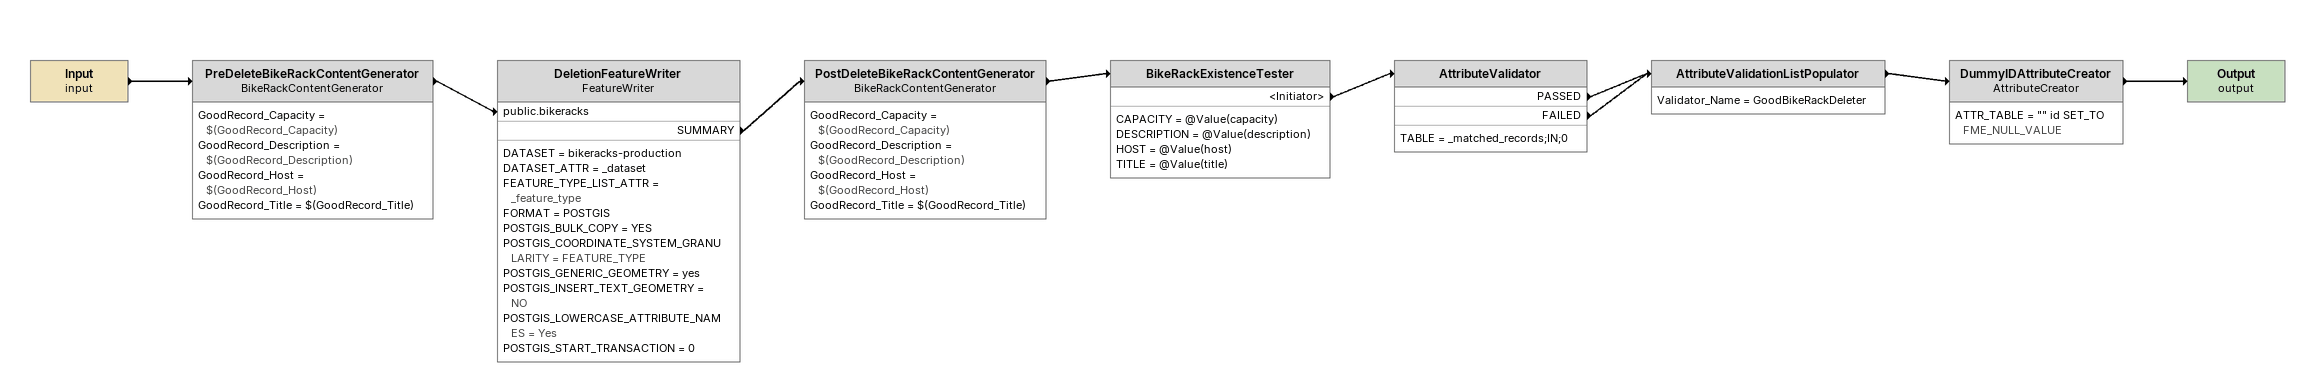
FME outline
Input (input)
    -> PreDeleteBikeRackContentGenerator
PreDeleteBikeRackContentGenerator: BikeRackContentGenerator
    GoodRecord_Capacity = $(GoodRecord_Capacity)
    GoodRecord_Description = $(GoodRecord_Description)
    GoodRecord_Host = $(GoodRecord_Host)
    GoodRecord_Title = $(GoodRecord_Title)
    -> DeletionFeatureWriter [public.bikeracks]
DeletionFeatureWriter: FeatureWriter
    DATASET = bikeracks-production
    DATASET_ATTR = _dataset
    FEATURE_TYPE_LIST_ATTR = _feature_type
    FORMAT = POSTGIS
    POSTGIS_BULK_COPY = YES
    POSTGIS_COORDINATE_SYSTEM_GRANULARITY = FEATURE_TYPE
    POSTGIS_GENERIC_GEOMETRY = yes
    POSTGIS_INSERT_TEXT_GEOMETRY = NO
    POSTGIS_LOWERCASE_ATTRIBUTE_NAMES = Yes
    POSTGIS_START_TRANSACTION = 0
    SUMMARY -> PostDeleteBikeRackContentGenerator
PostDeleteBikeRackContentGenerator: BikeRackContentGenerator
    GoodRecord_Capacity = $(GoodRecord_Capacity)
    GoodRecord_Description = $(GoodRecord_Description)
    GoodRecord_Host = $(GoodRecord_Host)
    GoodRecord_Title = $(GoodRecord_Title)
    -> BikeRackExistenceTester
BikeRackExistenceTester
    CAPACITY = @Value(capacity)
    DESCRIPTION = @Value(description)
    HOST = @Value(host)
    TITLE = @Value(title)
    <Initiator> -> AttributeValidator
AttributeValidator
    TABLE = _matched_records;IN;0
    PASSED -> AttributeValidationListPopulator
    FAILED -> AttributeValidationListPopulator
AttributeValidationListPopulator
    Validator_Name = GoodBikeRackDeleter
    -> DummyIDAttributeCreator
DummyIDAttributeCreator: AttributeCreator
    ATTR_TABLE = "" id SET_TO FME_NULL_VALUE
    -> Output (output)
Output (output)
